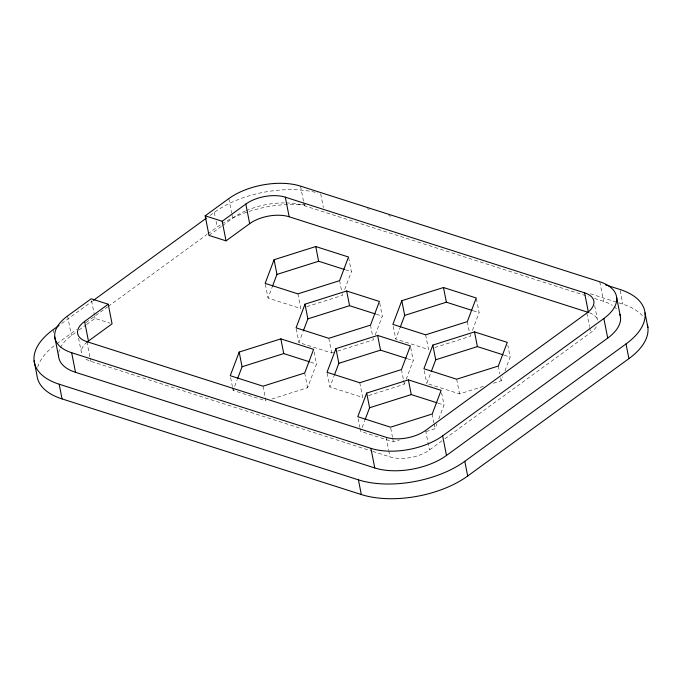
<?xml version="1.0" encoding="UTF-8"?>
<svg xmlns="http://www.w3.org/2000/svg" width="682" height="682" viewBox="0 0 682 682"><rect width="100%" height="100%" fill="white"/><g stroke="black" fill="none" stroke-linecap="round" stroke-linejoin="round"><path stroke-width="0.51" stroke-dasharray="3.41 2.56" d="M265.315 397.947L265.895 400.88L233.133 390.411L237.225 379.576M297.906 293.857L300.788 308.545L268.026 298.077L272.118 287.241M333.686 352.372L331.699 353.003L298.946 342.535L303.038 331.691M271.845 398.996L307.573 387.7L316.499 364.043L313.805 350.326M344.7 289.449L351.392 271.709L348.698 257.992M359.781 382.747L362.662 397.444L329.909 386.975L333.992 376.132M375.245 334.888L382.304 316.167L379.618 302.45M362.142 427.478L364.751 420.572M425.645 334.819L428.526 349.516L395.765 339.048L399.857 328.204M368.621 395.56L404.341 384.256L405.833 380.317M406.199 379.328L413.266 360.608L410.573 346.891M483.359 386.37L459.54 393.906L426.787 383.437L430.879 372.594M426.165 431.527L435.099 428.705L436.957 423.778M438.816 418.85L444.016 405.048L441.135 390.351M470.947 334.359L470.205 336.328L434.477 347.632M472.438 330.412L479.131 312.671L476.249 297.983M493.282 383.233L501.227 380.718L502.711 376.779M504.944 370.863L510.145 357.07L507.843 345.314M61.67 323.49L92.539 301.009M210.03 215.478L214.319 212.358A76.401 38.661 -11.1 0 1 317.889 192.989M56.836 343.796L76.555 329.44M85.992 322.577L107.432 306.968M108.285 306.346L206.91 234.548M207.771 233.926L217.2 227.055A76.401 38.661 -11.1 0 1 221.215 224.31M60.357 347.726A51.508 26.069 -11.1 0 1 71.405 335.587L75.625 332.509M79.001 330.054L85.753 325.135M86.597 324.521L95.037 318.383L110.066 323.183M209.007 235.418L221.667 226.202M222.511 225.589L232.63 218.214A51.508 26.069 -11.1 0 1 245.281 211.045M372.713 451.382L389.959 456.897A28.363 14.348 -11.1 0 0 429.447 450.018L444.025 439.404M444.886 438.773L590.672 332.646A28.363 14.348 -11.1 0 0 597.185 324.973M306.738 306.661L342.466 295.366L341.887 292.425M337.658 351.119L373.386 339.815L372.807 336.882M360.079 428.475L360.659 431.416L393.412 441.885L399.371 440.001M367.351 208.735L369.38 209.383M388.655 215.546L390.684 216.194M590.373 293.789L617.756 302.544M618.77 302.868L622.828 304.163A76.401 38.661 -11.1 0 1 643.646 317.249M286.218 202.921A51.508 26.069 -11.1 0 1 304.351 205.717L588.396 296.5M594.482 298.443L603.613 301.359A51.508 26.069 -11.1 0 1 612.274 305.34M345.433 269.808L351.392 271.709M473.172 310.77L479.131 312.671M376.353 314.257L382.304 316.167M504.194 355.169L510.145 357.07M407.307 358.698L413.266 360.608M310.54 362.142L316.499 364.043M438.066 403.147L444.016 405.048M85.932 359.064A28.363 14.348 -11.1 0 0 90.697 361.247L371.699 451.058M620.143 290.447L622.828 304.163M599.768 281.768L603.613 301.359M594.687 305.638L597.517 320.08M586.827 313.055L589.461 326.456M589.657 327.488L590.672 332.646M498.337 366.029L499.88 373.864M500.648 377.785L501.227 380.718M467.323 321.631L469.242 331.426M456.659 379.209L459.54 393.906M424.289 370.701L426.787 383.437M432.209 414.008L433.94 422.823M434.136 423.803L435.099 428.705M425.602 430.419L429.447 450.018M393.267 326.311L395.765 339.048M401.459 369.559L403.386 379.363M403.574 380.343L404.341 384.256M370.497 325.126L372.611 335.902M390.726 428.168L392.457 436.992M392.644 437.963L393.412 441.885M386.114 437.298L388.544 449.677M388.749 450.708L389.959 456.897M339.585 280.669L341.699 291.444M320.685 193.824L323.379 207.541M358.161 418.68L359.891 427.495M300.506 186.118L303.541 201.591M303.746 202.622L304.351 205.717M328.818 338.306L331.699 353.003M327.215 373.259L329.909 386.975M296.252 328.818L298.946 342.535M304.692 373.003L307.573 387.7M265.341 284.36L268.026 298.077M228.794 198.615L231.624 213.057M231.829 214.088L232.63 218.214M263.005 386.191L265.119 396.967M214.319 212.358L215.282 217.26M216.049 221.181L217.2 227.055M230.635 377.675L232.366 386.498M232.562 387.478L233.133 390.411M91.593 300.847L94.431 315.289M94.627 316.32L95.037 318.383M86.853 341.656L89.888 357.121M90.092 358.152L90.697 361.247M78.558 338.127L81.397 352.56A28.363 14.348 -11.1 0 1 86.196 342.85M67.561 315.988L71.405 335.587M53.094 329.73L53.665 332.671M222.059 223.773A76.401 38.661 -11.1 0 1 305.357 204.898M37.74 367.197A76.401 38.661 -11.1 0 1 55.114 345.058M613.996 306.559A51.508 26.069 -11.1 0 1 618.037 310.719M246.176 210.661A51.508 26.069 -11.1 0 1 285.153 202.904M58.737 352.56A51.508 26.069 -11.1 0 1 59.581 349.516M589.478 312.791A28.363 14.348 -11.1 0 1 597.56 320.19"/><path stroke-width="1.02" d="M239.177 352.065L230.252 375.714L263.005 386.191L304.692 373.003L313.609 349.346L280.856 338.877L239.177 352.065L242.059 366.763L237.6 378.587M274.07 259.731L265.145 283.38L297.906 293.857L339.585 280.669L348.511 257.012L315.749 246.543L274.07 259.731L276.952 274.428L272.493 286.252M304.982 304.181L296.065 327.837L328.818 338.306L370.497 325.126L379.422 301.47L346.669 291.001L304.982 304.181L307.872 318.878L303.405 330.71M335.945 348.621L327.028 372.278L359.781 382.747L401.459 369.559L410.385 345.91L377.623 335.442L335.945 348.621L338.826 363.318L334.368 375.143M366.694 393.071L357.777 416.719L390.53 427.188L432.209 414.008L441.135 390.351L408.382 379.883L366.694 393.071L369.584 407.759L365.117 419.592M401.809 300.694L392.883 324.351L425.645 334.819L467.323 321.631L476.249 297.983L443.488 287.514L401.809 300.694L404.69 315.391L400.232 327.215M432.831 345.092L423.906 368.74L456.659 379.209L498.337 366.029L507.263 342.373L474.51 331.904L432.831 345.092L435.713 359.781L431.246 371.613M205.163 215.819L222.196 221.266L245.827 204.063A28.363 14.348 -11.1 0 1 285.315 197.183L584.576 292.825L588.421 312.424L289.159 216.774A28.363 14.348 -11.1 0 0 249.672 223.662L226.04 240.857L209.007 235.418L205.163 215.819L228.794 198.615A51.508 26.069 -11.1 0 1 300.506 186.118L599.768 281.768A51.508 26.069 -11.1 0 1 603.868 318.494L607.713 338.093L446.48 455.457A51.508 26.069 -11.1 0 1 374.768 467.954L75.506 372.312A51.508 26.069 -11.1 0 1 58.524 354.58M59.095 325.357L53.094 329.73A76.401 38.661 -11.1 0 0 59.172 384.205L62.053 398.902L361.315 494.544A76.401 38.661 -11.1 0 0 467.682 476.01L628.906 358.638A76.401 38.661 -11.1 0 0 647.337 324.589M93.4 300.387L206.603 217.976M584.576 292.825A28.363 14.348 -11.1 0 1 586.827 313.055L425.602 430.419A28.363 14.348 -11.1 0 1 386.114 437.298L86.853 341.656A28.363 14.348 -11.1 0 1 84.602 321.435L108.225 304.232L112.07 323.822L88.447 341.026A28.363 14.348 -11.1 0 0 86.904 342.228M108.225 304.232L91.192 298.784L67.561 315.988A51.508 26.069 -11.1 0 0 71.661 352.713L370.923 448.364A51.508 26.069 -11.1 0 0 442.635 435.866L603.868 318.494M59.172 384.205L358.425 479.847A76.401 38.661 -11.1 0 0 464.8 461.313L626.025 343.941A76.401 38.661 -11.1 0 0 619.947 289.466L605.744 284.931M276.952 274.428L318.63 261.24L344.444 269.492M307.872 318.878L349.551 305.698L375.356 313.942M242.059 366.763L283.738 353.574L309.551 361.827M404.69 315.391L446.369 302.203L472.183 310.455M338.826 363.318L380.513 350.139L406.319 358.382M435.713 359.781L477.391 346.601L503.197 354.845M369.584 407.759L411.263 394.58L437.068 402.823M645.019 312.868L647.9 327.565M626.025 343.941L628.906 358.638M616.673 297.54L620.518 317.139M474.51 331.904L477.391 346.601M443.488 287.514L446.369 302.203M464.8 461.313L467.682 476.01M442.635 435.866L446.48 455.457M408.382 379.883L411.263 394.58M377.623 335.442L380.513 350.139M346.669 291.001L349.551 305.698M370.923 448.364L374.768 467.954M315.749 246.543L318.63 261.24M358.425 479.847L361.315 494.544M285.315 197.183L289.159 216.774M280.856 338.877L283.738 353.574M245.827 204.063L249.672 223.662M222.196 221.266L226.04 240.857M84.602 321.435L88.447 341.026M71.661 352.713L75.506 372.312M54.756 336.942L58.601 356.533M34.1 360.804L36.981 375.501A76.401 38.661 -11.1 0 0 62.053 398.902M619.87 314.291A51.508 26.069 -11.1 0 1 607.713 338.093"/></g></svg>
